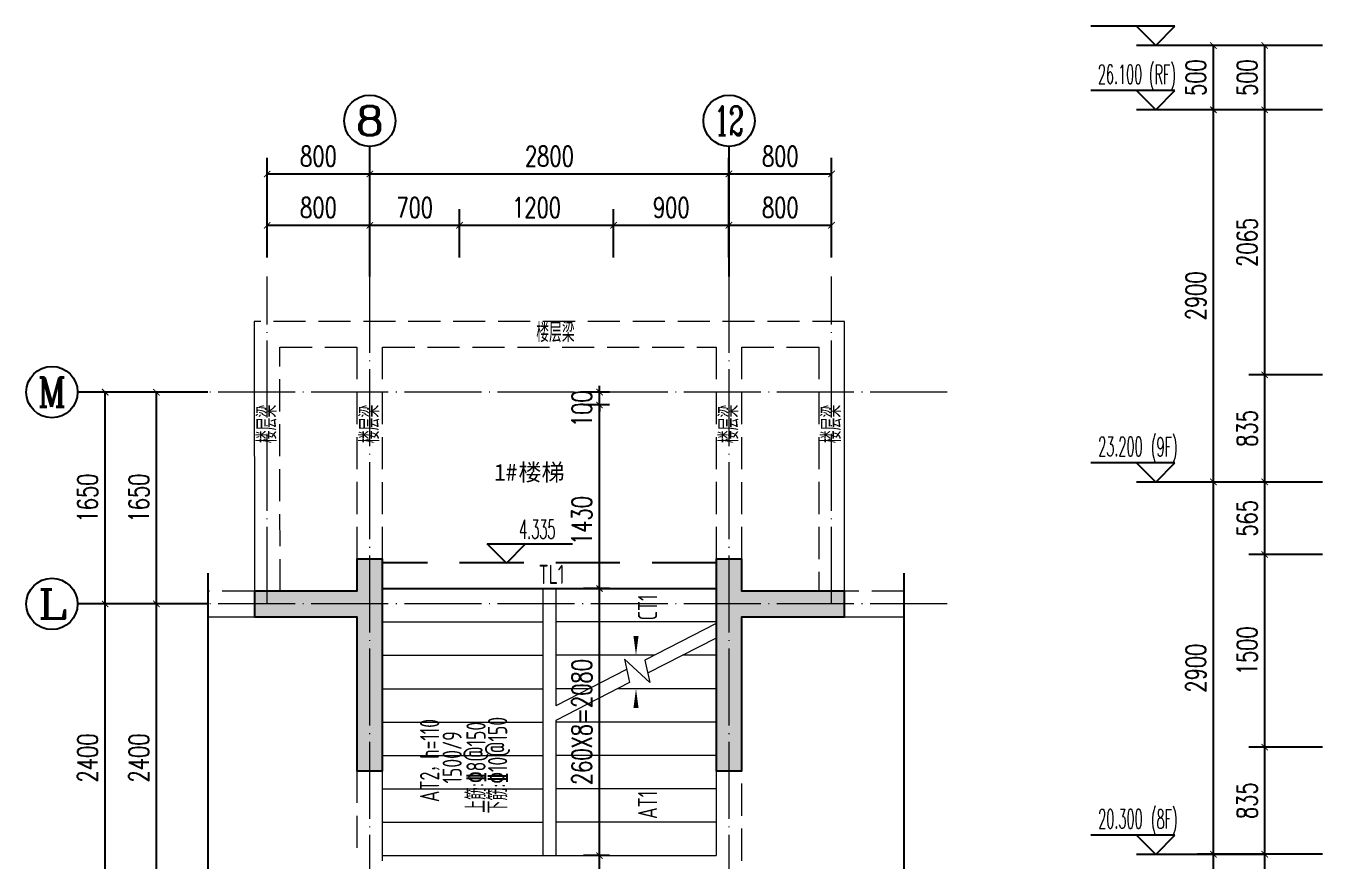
# Model space of a CAD drawing. Extents: x -655480 to 203344, y -294099 to 287156.
# Drawn here: x 39962 to 50215, y 177482 to 183982 of the extents above; entities that cross this region are included whole.
import ezdxf
from ezdxf.enums import TextEntityAlignment as Align

# ---------------------------------------------------------------- set-up
doc = ezdxf.new("R2010")
doc.units = 0
doc.header["$LTSCALE"] = 1000
for name, pattern in [('DASH', [0.35, 0.25, -0.1]), ('DASHED', [0.75, 0.5, -0.25]), ('DOTE', [2.42, 2, -0.2, 0.02, -0.2])]:
    doc.linetypes.add(name, pattern=pattern)
doc.layers.get('0').update_dxf_attribs({"linetype": 'CONTINUOUS'})
doc.layers.get('DEFPOINTS').update_dxf_attribs({"linetype": 'CONTINUOUS'})
for name, color, linetype in [('A-AXIS_TEXT', 7, 'CONTINUOUS'), ('AXIS', 3, 'CONTINUOUS'), ('DIM_ELEV', 3, 'CONTINUOUS'), ('DIM_SYMB', 3, 'CONTINUOUS'), ('PUB_DIM', 3, 'CONTINUOUS'), ('PUB_TEXT', 2, 'CONTINUOUS'), ('S-L主梁线', 4, 'DASH'), ('S-Q墙填充', 252, 'CONTINUOUS'), ('S-Q墙实线', 6, 'CONTINUOUS'), ('S-梁', 4, 'DASHED'), ('S-梁实线', 4, 'CONTINUOUS'), ('TEXT', 2, 'CONTINUOUS'), ('THIN', 7, 'CONTINUOUS'), ('尺寸标注', 86, 'CONTINUOUS')]:
    doc.layers.add(name, color=color, linetype=linetype)
for name, color, linetype, lineweight in [('AXIS_TEXT', 7, 'CONTINUOUS', 20), ('DOTE', 19, 'DOTE', 9), ('STAIR', 2, 'CONTINUOUS', 18)]:
    doc.layers.add(name, color=color, linetype=linetype, lineweight=lineweight)
doc.styles.add('_TCH_AXIS', font='COMPLEX', dxfattribs={"bigfont": 'GBCBIG'})
doc.styles.add('_TCH_DIM', font='SIMPLEX.shx', dxfattribs={"width": 0.7, "bigfont": 'GBCBIG.shx'})
doc.styles.add('_TCH_DIM_T3', font='SIMPLEX', dxfattribs={"width": 0.705882, "bigfont": 'GBCBIG'})
doc.styles.add('COMPLEX', font='COMPLEX')
doc.styles.add('TSSD_REIN', font='tssdeng.shx', dxfattribs={"width": 0.7, "height": 300, "bigfont": 'tssdchn.shx'})
doc.styles.add('黑体', font='simhei.ttf')
doc.dimstyles.new('_TCH_ARCH&&50', dxfattribs={"dimtxt": 157.5, "dimasz": 50, "dimexe": 125, "dimexo": 150, "dimgap": 58.75, "dimtad": 1, "dimdec": 0, "dimzin": 0, "dimdsep": 46, "dimtxsty": '_TCH_DIM_T3', "dimblk": 'ARCHTICK', "dimcen": 0.09, "dimclrt": 7, "dimazin": 0, "dimtfac": 1, "dimtdec": 0, "dimtix": 1, "dimtmove": 2, "dimatfit": 3, "dimldrblk": 'ARCHTICK', "dimfxl": 1, "dimtolj": 1, "dimtzin": 0, "dimarcsym": 0})

# ---------------------------------------------------------------- blocks, each defined once
blk = doc.blocks.new('_ArchTick')
at = {"color": 0, "linetype": 'ByBlock', "const_width": 0.15}
blk.add_lwpolyline([(-0.5, -0.5), (0.5, 0.5)], dxfattribs=at)
blk = doc.blocks.new('*D977')
at = {"layer": 'DEFPOINTS', "color": 0, "transparency": 16777216}
for p in [(49615, 177532), (50215, 177532), (50215, 176967)]:
    blk.add_point(p, dxfattribs=at)
at = {"layer": 'PUB_DIM', "color": 0, "lineweight": -2, "transparency": 16777216}
for p, q in [((50065, 177532), (49490, 177532)), ((49615, 176967), (49615, 177532)), ((50065, 176967), (49490, 176967))]:
    blk.add_line(p, q, dxfattribs=at)
at = {"layer": 'PUB_DIM', "color": 0, "lineweight": -2, "transparency": 16777216, "xscale": 50, "yscale": 50, "zscale": 50}
for p, rotation in [((49615, 177532), 90), ((49615, 176967), 270)]:
    blk.add_blockref('_ArchTick', p, dxfattribs=dict(at, rotation=rotation))
at = {"layer": 'PUB_DIM', "color": 7, "transparency": 16777216, "insert": (49478, 177249), "char_height": 157.5, "attachment_point": 5, "rotation": 90, "style": '_TCH_DIM_T3'}
blk.add_mtext('\\A1;565', dxfattribs=at)
blk = doc.blocks.new('*D978')
at = {"layer": 'DEFPOINTS', "color": 0, "transparency": 16777216}
for p in [(49615, 178367), (50215, 178367), (50215, 177532)]:
    blk.add_point(p, dxfattribs=at)
at = {"layer": 'PUB_DIM', "color": 0, "lineweight": -2, "transparency": 16777216}
for p, q in [((50065, 178367), (49490, 178367)), ((49615, 177532), (49615, 178367)), ((50065, 177532), (49490, 177532))]:
    blk.add_line(p, q, dxfattribs=at)
at = {"layer": 'PUB_DIM', "color": 0, "lineweight": -2, "transparency": 16777216, "xscale": 50, "yscale": 50, "zscale": 50}
for p, rotation in [((49615, 178367), 90), ((49615, 177532), 270)]:
    blk.add_blockref('_ArchTick', p, dxfattribs=dict(at, rotation=rotation))
at = {"layer": 'PUB_DIM', "color": 7, "transparency": 16777216, "insert": (49478, 177949), "char_height": 157.5, "attachment_point": 5, "rotation": 90, "style": '_TCH_DIM_T3'}
blk.add_mtext('\\A1;835', dxfattribs=at)
blk = doc.blocks.new('*D979')
at = {"layer": 'DEFPOINTS', "color": 0, "transparency": 16777216}
for p in [(49615, 179867), (50215, 179867), (50215, 178367)]:
    blk.add_point(p, dxfattribs=at)
at = {"layer": 'PUB_DIM', "color": 0, "lineweight": -2, "transparency": 16777216}
for p, q in [((50065, 179867), (49490, 179867)), ((49615, 178367), (49615, 179867)), ((50065, 178367), (49490, 178367))]:
    blk.add_line(p, q, dxfattribs=at)
at = {"layer": 'PUB_DIM', "color": 0, "lineweight": -2, "transparency": 16777216, "xscale": 50, "yscale": 50, "zscale": 50}
for p, rotation in [((49615, 179867), 90), ((49615, 178367), 270)]:
    blk.add_blockref('_ArchTick', p, dxfattribs=dict(at, rotation=rotation))
at = {"layer": 'PUB_DIM', "color": 7, "transparency": 16777216, "insert": (49478, 179117), "char_height": 157.5, "attachment_point": 5, "rotation": 90, "style": '_TCH_DIM_T3'}
blk.add_mtext('\\A1;1500', dxfattribs=at)
blk = doc.blocks.new('*D980')
at = {"layer": 'DEFPOINTS', "color": 0, "transparency": 16777216}
for p in [(49615, 180432), (50215, 180432), (50215, 179867)]:
    blk.add_point(p, dxfattribs=at)
at = {"layer": 'PUB_DIM', "color": 0, "lineweight": -2, "transparency": 16777216}
for p, q in [((50065, 180432), (49490, 180432)), ((49615, 179867), (49615, 180432)), ((50065, 179867), (49490, 179867))]:
    blk.add_line(p, q, dxfattribs=at)
at = {"layer": 'PUB_DIM', "color": 0, "lineweight": -2, "transparency": 16777216, "xscale": 50, "yscale": 50, "zscale": 50}
for p, rotation in [((49615, 180432), 90), ((49615, 179867), 270)]:
    blk.add_blockref('_ArchTick', p, dxfattribs=dict(at, rotation=rotation))
at = {"layer": 'PUB_DIM', "color": 7, "transparency": 16777216, "insert": (49478, 180149), "char_height": 157.5, "attachment_point": 5, "rotation": 90, "style": '_TCH_DIM_T3'}
blk.add_mtext('\\A1;565', dxfattribs=at)
blk = doc.blocks.new('*D981')
at = {"layer": 'DEFPOINTS', "color": 0, "transparency": 16777216}
for p in [(49615, 181267), (50215, 181267), (50215, 180432)]:
    blk.add_point(p, dxfattribs=at)
at = {"layer": 'PUB_DIM', "color": 0, "lineweight": -2, "transparency": 16777216}
for p, q in [((50065, 181267), (49490, 181267)), ((49615, 180432), (49615, 181267)), ((50065, 180432), (49490, 180432))]:
    blk.add_line(p, q, dxfattribs=at)
at = {"layer": 'PUB_DIM', "color": 0, "lineweight": -2, "transparency": 16777216, "xscale": 50, "yscale": 50, "zscale": 50}
for p, rotation in [((49615, 181267), 90), ((49615, 180432), 270)]:
    blk.add_blockref('_ArchTick', p, dxfattribs=dict(at, rotation=rotation))
at = {"layer": 'PUB_DIM', "color": 7, "transparency": 16777216, "insert": (49478, 180849), "char_height": 157.5, "attachment_point": 5, "rotation": 90, "style": '_TCH_DIM_T3'}
blk.add_mtext('\\A1;835', dxfattribs=at)
blk = doc.blocks.new('*D982')
at = {"layer": 'DEFPOINTS', "color": 0, "transparency": 16777216}
for p in [(49615, 183332), (50215, 183332), (50215, 181267)]:
    blk.add_point(p, dxfattribs=at)
at = {"layer": 'PUB_DIM', "color": 0, "lineweight": -2, "transparency": 16777216}
for p, q in [((50065, 183332), (49490, 183332)), ((49615, 181267), (49615, 183332)), ((50065, 181267), (49490, 181267))]:
    blk.add_line(p, q, dxfattribs=at)
at = {"layer": 'PUB_DIM', "color": 0, "lineweight": -2, "transparency": 16777216, "xscale": 50, "yscale": 50, "zscale": 50}
for p, rotation in [((49615, 183332), 90), ((49615, 181267), 270)]:
    blk.add_blockref('_ArchTick', p, dxfattribs=dict(at, rotation=rotation))
at = {"layer": 'PUB_DIM', "color": 7, "transparency": 16777216, "insert": (49478, 182299), "char_height": 157.5, "attachment_point": 5, "rotation": 90, "style": '_TCH_DIM_T3'}
blk.add_mtext('\\A1;2065', dxfattribs=at)
blk = doc.blocks.new('*D983')
at = {"layer": 'DEFPOINTS', "color": 0, "transparency": 16777216}
for p in [(49615, 183832), (50215, 183832), (50215, 183332)]:
    blk.add_point(p, dxfattribs=at)
at = {"layer": 'PUB_DIM', "color": 0, "lineweight": -2, "transparency": 16777216}
for p, q in [((50065, 183832), (49490, 183832)), ((49615, 183332), (49615, 183832)), ((50065, 183332), (49490, 183332))]:
    blk.add_line(p, q, dxfattribs=at)
at = {"layer": 'PUB_DIM', "color": 0, "lineweight": -2, "transparency": 16777216, "xscale": 50, "yscale": 50, "zscale": 50}
for p, rotation in [((49615, 183832), 90), ((49615, 183332), 270)]:
    blk.add_blockref('_ArchTick', p, dxfattribs=dict(at, rotation=rotation))
at = {"layer": 'PUB_DIM', "color": 7, "transparency": 16777216, "insert": (49478, 183582), "char_height": 157.5, "attachment_point": 5, "rotation": 90, "style": '_TCH_DIM_T3'}
blk.add_mtext('\\A1;500', dxfattribs=at)
blk = doc.blocks.new('*D984')
at = {"layer": 'DEFPOINTS', "color": 0, "transparency": 16777216}
for p in [(49215, 177532), (50215, 177532), (50215, 174632)]:
    blk.add_point(p, dxfattribs=at)
at = {"layer": 'PUB_DIM', "color": 0, "lineweight": -2, "transparency": 16777216}
for p, q in [((50065, 177532), (49090, 177532)), ((49215, 174632), (49215, 177532)), ((50065, 174632), (49090, 174632))]:
    blk.add_line(p, q, dxfattribs=at)
at = {"layer": 'PUB_DIM', "color": 0, "lineweight": -2, "transparency": 16777216, "xscale": 50, "yscale": 50, "zscale": 50}
for p, rotation in [((49215, 177532), 90), ((49215, 174632), 270)]:
    blk.add_blockref('_ArchTick', p, dxfattribs=dict(at, rotation=rotation))
at = {"layer": 'PUB_DIM', "color": 7, "transparency": 16777216, "insert": (49078, 176082), "char_height": 157.5, "attachment_point": 5, "rotation": 90, "style": '_TCH_DIM_T3'}
blk.add_mtext('\\A1;2900', dxfattribs=at)
blk = doc.blocks.new('*D985')
at = {"layer": 'DEFPOINTS', "color": 0, "transparency": 16777216}
for p in [(49215, 180432), (50215, 180432), (50215, 177532)]:
    blk.add_point(p, dxfattribs=at)
at = {"layer": 'PUB_DIM', "color": 0, "lineweight": -2, "transparency": 16777216}
for p, q in [((50065, 180432), (49090, 180432)), ((49215, 177532), (49215, 180432)), ((50065, 177532), (49090, 177532))]:
    blk.add_line(p, q, dxfattribs=at)
at = {"layer": 'PUB_DIM', "color": 0, "lineweight": -2, "transparency": 16777216, "xscale": 50, "yscale": 50, "zscale": 50}
for p, rotation in [((49215, 180432), 90), ((49215, 177532), 270)]:
    blk.add_blockref('_ArchTick', p, dxfattribs=dict(at, rotation=rotation))
at = {"layer": 'PUB_DIM', "color": 7, "transparency": 16777216, "insert": (49078, 178982), "char_height": 157.5, "attachment_point": 5, "rotation": 90, "style": '_TCH_DIM_T3'}
blk.add_mtext('\\A1;2900', dxfattribs=at)
blk = doc.blocks.new('*D986')
at = {"layer": 'DEFPOINTS', "color": 0, "transparency": 16777216}
for p in [(49215, 183332), (50215, 183332), (50215, 180432)]:
    blk.add_point(p, dxfattribs=at)
at = {"layer": 'PUB_DIM', "color": 0, "lineweight": -2, "transparency": 16777216}
for p, q in [((50065, 183332), (49090, 183332)), ((49215, 180432), (49215, 183332)), ((50065, 180432), (49090, 180432))]:
    blk.add_line(p, q, dxfattribs=at)
at = {"layer": 'PUB_DIM', "color": 0, "lineweight": -2, "transparency": 16777216, "xscale": 50, "yscale": 50, "zscale": 50}
for p, rotation in [((49215, 183332), 90), ((49215, 180432), 270)]:
    blk.add_blockref('_ArchTick', p, dxfattribs=dict(at, rotation=rotation))
at = {"layer": 'PUB_DIM', "color": 7, "transparency": 16777216, "insert": (49078, 181882), "char_height": 157.5, "attachment_point": 5, "rotation": 90, "style": '_TCH_DIM_T3'}
blk.add_mtext('\\A1;2900', dxfattribs=at)
blk = doc.blocks.new('*D987')
at = {"layer": 'DEFPOINTS', "color": 0, "transparency": 16777216}
for p in [(49215, 183832), (50215, 183832), (50215, 183332)]:
    blk.add_point(p, dxfattribs=at)
at = {"layer": 'PUB_DIM', "color": 0, "lineweight": -2, "transparency": 16777216}
for p, q in [((50065, 183832), (49090, 183832)), ((49215, 183332), (49215, 183832)), ((50065, 183332), (49090, 183332))]:
    blk.add_line(p, q, dxfattribs=at)
at = {"layer": 'PUB_DIM', "color": 0, "lineweight": -2, "transparency": 16777216, "xscale": 50, "yscale": 50, "zscale": 50}
for p, rotation in [((49215, 183832), 90), ((49215, 183332), 270)]:
    blk.add_blockref('_ArchTick', p, dxfattribs=dict(at, rotation=rotation))
at = {"layer": 'PUB_DIM', "color": 7, "transparency": 16777216, "insert": (49078, 183582), "char_height": 157.5, "attachment_point": 5, "rotation": 90, "style": '_TCH_DIM_T3'}
blk.add_mtext('\\A1;500', dxfattribs=at)
blk = doc.blocks.new('_AXISO')
blk.add_circle((0, 0), 0.5)
at = {"layer": 'A-AXIS_TEXT', "style": 'COMPLEX', "width": 1.041667}
blk.add_attdef('A', text='', height=0.56, dxfattribs=at).set_placement((-0.25, -0.28), (0.25, -0.28), align=Align.FIT)
blk = doc.blocks.new('*D3953')
at = {"layer": 'DEFPOINTS', "color": 0, "transparency": 16777216}
for p in [(42639, 182432), (41839, 182032), (42639, 182032)]:
    blk.add_point(p, dxfattribs=at)
at = {"layer": '尺寸标注', "color": 0, "lineweight": -2, "transparency": 16777216}
for p, q in [((41839, 182182), (41839, 182557)), ((42639, 182182), (42639, 182557)), ((41839, 182432), (42639, 182432))]:
    blk.add_line(p, q, dxfattribs=at)
at = {"layer": '尺寸标注', "color": 0, "lineweight": -2, "transparency": 16777216, "xscale": 50, "yscale": 50, "zscale": 50, "rotation": 180}
blk.add_blockref('_ArchTick', (41839, 182432), dxfattribs=at)
at = {"layer": '尺寸标注', "color": 0, "lineweight": -2, "transparency": 16777216, "xscale": 50, "yscale": 50, "zscale": 50}
blk.add_blockref('_ArchTick', (42639, 182432), dxfattribs=at)
at = {"layer": '尺寸标注', "color": 7, "transparency": 16777216, "insert": (42239, 182570), "char_height": 157.5, "attachment_point": 5, "style": '_TCH_DIM_T3'}
blk.add_mtext('\\A1;800', dxfattribs=at)
blk = doc.blocks.new('*D3954')
at = {"layer": 'DEFPOINTS', "color": 0, "transparency": 16777216}
for p in [(43339, 182432), (42639, 182032), (43339, 182032)]:
    blk.add_point(p, dxfattribs=at)
at = {"layer": '尺寸标注', "color": 0, "lineweight": -2, "transparency": 16777216}
for p, q in [((42639, 182182), (42639, 182557)), ((43339, 182182), (43339, 182557)), ((42639, 182432), (43339, 182432))]:
    blk.add_line(p, q, dxfattribs=at)
at = {"layer": '尺寸标注', "color": 0, "lineweight": -2, "transparency": 16777216, "xscale": 50, "yscale": 50, "zscale": 50, "rotation": 180}
blk.add_blockref('_ArchTick', (42639, 182432), dxfattribs=at)
at = {"layer": '尺寸标注', "color": 0, "lineweight": -2, "transparency": 16777216, "xscale": 50, "yscale": 50, "zscale": 50}
blk.add_blockref('_ArchTick', (43339, 182432), dxfattribs=at)
at = {"layer": '尺寸标注', "color": 7, "transparency": 16777216, "insert": (42989, 182570), "char_height": 157.5, "attachment_point": 5, "style": '_TCH_DIM_T3'}
blk.add_mtext('\\A1;700', dxfattribs=at)
blk = doc.blocks.new('*D3955')
at = {"layer": 'DEFPOINTS', "color": 0, "transparency": 16777216}
for p in [(44539, 182432), (43339, 182032), (44539, 182032)]:
    blk.add_point(p, dxfattribs=at)
at = {"layer": '尺寸标注', "color": 0, "lineweight": -2, "transparency": 16777216}
for p, q in [((43339, 182182), (43339, 182557)), ((44539, 182182), (44539, 182557)), ((43339, 182432), (44539, 182432))]:
    blk.add_line(p, q, dxfattribs=at)
at = {"layer": '尺寸标注', "color": 0, "lineweight": -2, "transparency": 16777216, "xscale": 50, "yscale": 50, "zscale": 50, "rotation": 180}
blk.add_blockref('_ArchTick', (43339, 182432), dxfattribs=at)
at = {"layer": '尺寸标注', "color": 0, "lineweight": -2, "transparency": 16777216, "xscale": 50, "yscale": 50, "zscale": 50}
blk.add_blockref('_ArchTick', (44539, 182432), dxfattribs=at)
at = {"layer": '尺寸标注', "color": 7, "transparency": 16777216, "insert": (43939, 182570), "char_height": 157.5, "attachment_point": 5, "style": '_TCH_DIM_T3'}
blk.add_mtext('\\A1;1200', dxfattribs=at)
blk = doc.blocks.new('*D3956')
at = {"layer": 'DEFPOINTS', "color": 0, "transparency": 16777216}
for p in [(45439, 182432), (44539, 182032), (45439, 182032)]:
    blk.add_point(p, dxfattribs=at)
at = {"layer": '尺寸标注', "color": 0, "lineweight": -2, "transparency": 16777216}
for p, q in [((44539, 182182), (44539, 182557)), ((45439, 182182), (45439, 182557)), ((44539, 182432), (45439, 182432))]:
    blk.add_line(p, q, dxfattribs=at)
at = {"layer": '尺寸标注', "color": 0, "lineweight": -2, "transparency": 16777216, "xscale": 50, "yscale": 50, "zscale": 50, "rotation": 180}
blk.add_blockref('_ArchTick', (44539, 182432), dxfattribs=at)
at = {"layer": '尺寸标注', "color": 0, "lineweight": -2, "transparency": 16777216, "xscale": 50, "yscale": 50, "zscale": 50}
blk.add_blockref('_ArchTick', (45439, 182432), dxfattribs=at)
at = {"layer": '尺寸标注', "color": 7, "transparency": 16777216, "insert": (44989, 182570), "char_height": 157.5, "attachment_point": 5, "style": '_TCH_DIM_T3'}
blk.add_mtext('\\A1;900', dxfattribs=at)
blk = doc.blocks.new('*D3957')
at = {"layer": 'DEFPOINTS', "color": 0, "transparency": 16777216}
for p in [(46239, 182432), (45439, 182032), (46239, 182032)]:
    blk.add_point(p, dxfattribs=at)
at = {"layer": '尺寸标注', "color": 0, "lineweight": -2, "transparency": 16777216}
for p, q in [((45439, 182182), (45439, 182557)), ((46239, 182182), (46239, 182557)), ((45439, 182432), (46239, 182432))]:
    blk.add_line(p, q, dxfattribs=at)
at = {"layer": '尺寸标注', "color": 0, "lineweight": -2, "transparency": 16777216, "xscale": 50, "yscale": 50, "zscale": 50, "rotation": 180}
blk.add_blockref('_ArchTick', (45439, 182432), dxfattribs=at)
at = {"layer": '尺寸标注', "color": 0, "lineweight": -2, "transparency": 16777216, "xscale": 50, "yscale": 50, "zscale": 50}
blk.add_blockref('_ArchTick', (46239, 182432), dxfattribs=at)
at = {"layer": '尺寸标注', "color": 7, "transparency": 16777216, "insert": (45839, 182570), "char_height": 157.5, "attachment_point": 5, "style": '_TCH_DIM_T3'}
blk.add_mtext('\\A1;800', dxfattribs=at)
blk = doc.blocks.new('*D3963')
at = {"layer": 'DEFPOINTS', "color": 0, "transparency": 16777216}
for p in [(44430, 181132), (44658, 181132), (44658, 181032)]:
    blk.add_point(p, dxfattribs=at)
at = {"layer": '尺寸标注', "color": 0, "lineweight": -2, "transparency": 16777216}
for p, q in [((44430, 181132), (44430, 181182)), ((44508, 181132), (44305, 181132)), ((44430, 181032), (44430, 181132)), ((44508, 181032), (44305, 181032)), ((44430, 181032), (44430, 180982))]:
    blk.add_line(p, q, dxfattribs=at)
at = {"layer": '尺寸标注', "color": 0, "lineweight": -2, "transparency": 16777216, "xscale": 50, "yscale": 50, "zscale": 50}
for p, rotation in [((44430, 181132), 270), ((44430, 181032), 90)]:
    blk.add_blockref('_ArchTick', p, dxfattribs=dict(at, rotation=rotation))
at = {"layer": '尺寸标注', "color": 7, "transparency": 16777216, "insert": (44292, 181003), "char_height": 157.5, "attachment_point": 5, "rotation": 90, "style": '_TCH_DIM_T3'}
blk.add_mtext('\\A1;100', dxfattribs=at)
blk = doc.blocks.new('*D3964')
at = {"layer": 'DEFPOINTS', "color": 0, "transparency": 16777216}
for p in [(44430, 181032), (44658, 181032), (44658, 179602)]:
    blk.add_point(p, dxfattribs=at)
at = {"layer": '尺寸标注', "color": 0, "lineweight": -2, "transparency": 16777216}
for p, q in [((44508, 181032), (44305, 181032)), ((44430, 179602), (44430, 181032)), ((44508, 179602), (44305, 179602))]:
    blk.add_line(p, q, dxfattribs=at)
at = {"layer": '尺寸标注', "color": 0, "lineweight": -2, "transparency": 16777216, "xscale": 50, "yscale": 50, "zscale": 50}
for p, rotation in [((44430, 181032), 90), ((44430, 179602), 270)]:
    blk.add_blockref('_ArchTick', p, dxfattribs=dict(at, rotation=rotation))
at = {"layer": '尺寸标注', "color": 7, "transparency": 16777216, "insert": (44292, 180132), "char_height": 157.5, "attachment_point": 5, "rotation": 90, "style": '_TCH_DIM_T3'}
blk.add_mtext('\\A1;1430', dxfattribs=at)
blk = doc.blocks.new('*D3965')
at = {"layer": 'DEFPOINTS', "color": 0, "transparency": 16777216}
for p in [(44430, 179602), (44658, 179602), (44658, 177522)]:
    blk.add_point(p, dxfattribs=at)
at = {"layer": '尺寸标注', "color": 0, "lineweight": -2, "transparency": 16777216}
for p, q in [((44508, 179602), (44305, 179602)), ((44430, 177522), (44430, 179602)), ((44508, 177522), (44305, 177522))]:
    blk.add_line(p, q, dxfattribs=at)
at = {"layer": '尺寸标注', "color": 0, "lineweight": -2, "transparency": 16777216, "xscale": 50, "yscale": 50, "zscale": 50}
for p, rotation in [((44430, 179602), 90), ((44430, 177522), 270)]:
    blk.add_blockref('_ArchTick', p, dxfattribs=dict(at, rotation=rotation))
at = {"layer": '尺寸标注', "color": 7, "transparency": 16777216, "insert": (44292, 178562), "char_height": 157.5, "attachment_point": 5, "rotation": 90, "style": '_TCH_DIM_T3'}
blk.add_mtext('\\A1;260X8=2080', dxfattribs=at)
blk = doc.blocks.new('*D3966')
at = {"layer": 'DEFPOINTS', "color": 0, "transparency": 16777216}
for p in [(44430, 177522), (44658, 177522), (44658, 175582)]:
    blk.add_point(p, dxfattribs=at)
at = {"layer": '尺寸标注', "color": 0, "lineweight": -2, "transparency": 16777216}
for p, q in [((44508, 177522), (44305, 177522)), ((44430, 175582), (44430, 177522)), ((44508, 175582), (44305, 175582))]:
    blk.add_line(p, q, dxfattribs=at)
at = {"layer": '尺寸标注', "color": 0, "lineweight": -2, "transparency": 16777216, "xscale": 50, "yscale": 50, "zscale": 50}
for p, rotation in [((44430, 177522), 90), ((44430, 175582), 270)]:
    blk.add_blockref('_ArchTick', p, dxfattribs=dict(at, rotation=rotation))
at = {"layer": '尺寸标注', "color": 7, "transparency": 16777216, "insert": (44292, 176455), "char_height": 157.5, "attachment_point": 5, "rotation": 90, "style": '_TCH_DIM_T3'}
blk.add_mtext('\\A1;1940', dxfattribs=at)
blk = doc.blocks.new('*D3968')
at = {"layer": 'DEFPOINTS', "color": 0, "transparency": 16777216}
for p in [(42639, 182832), (41839, 182032), (42639, 182032)]:
    blk.add_point(p, dxfattribs=at)
at = {"layer": 'PUB_DIM', "color": 0, "lineweight": -2, "transparency": 16777216}
for p, q in [((41839, 182182), (41839, 182957)), ((42639, 182182), (42639, 182957)), ((41839, 182832), (42639, 182832))]:
    blk.add_line(p, q, dxfattribs=at)
at = {"layer": 'PUB_DIM', "color": 0, "lineweight": -2, "transparency": 16777216, "xscale": 50, "yscale": 50, "zscale": 50, "rotation": 180}
blk.add_blockref('_ArchTick', (41839, 182832), dxfattribs=at)
at = {"layer": 'PUB_DIM', "color": 0, "lineweight": -2, "transparency": 16777216, "xscale": 50, "yscale": 50, "zscale": 50}
blk.add_blockref('_ArchTick', (42639, 182832), dxfattribs=at)
at = {"layer": 'PUB_DIM', "color": 7, "transparency": 16777216, "insert": (42239, 182970), "char_height": 157.5, "attachment_point": 5, "style": '_TCH_DIM_T3'}
blk.add_mtext('\\A1;800', dxfattribs=at)
blk = doc.blocks.new('*D3969')
at = {"layer": 'DEFPOINTS', "color": 0, "transparency": 16777216}
for p in [(45439, 182832), (42639, 182032), (45439, 182032)]:
    blk.add_point(p, dxfattribs=at)
at = {"layer": 'PUB_DIM', "color": 0, "lineweight": -2, "transparency": 16777216}
for p, q in [((42639, 182182), (42639, 182957)), ((45439, 182182), (45439, 182957)), ((42639, 182832), (45439, 182832))]:
    blk.add_line(p, q, dxfattribs=at)
at = {"layer": 'PUB_DIM', "color": 0, "lineweight": -2, "transparency": 16777216, "xscale": 50, "yscale": 50, "zscale": 50, "rotation": 180}
blk.add_blockref('_ArchTick', (42639, 182832), dxfattribs=at)
at = {"layer": 'PUB_DIM', "color": 0, "lineweight": -2, "transparency": 16777216, "xscale": 50, "yscale": 50, "zscale": 50}
blk.add_blockref('_ArchTick', (45439, 182832), dxfattribs=at)
at = {"layer": 'PUB_DIM', "color": 7, "transparency": 16777216, "insert": (44039, 182970), "char_height": 157.5, "attachment_point": 5, "style": '_TCH_DIM_T3'}
blk.add_mtext('\\A1;2800', dxfattribs=at)
blk = doc.blocks.new('*D3970')
at = {"layer": 'DEFPOINTS', "color": 0, "transparency": 16777216}
for p in [(46239, 182832), (45439, 182032), (46239, 182032)]:
    blk.add_point(p, dxfattribs=at)
at = {"layer": 'PUB_DIM', "color": 0, "lineweight": -2, "transparency": 16777216}
for p, q in [((45439, 182182), (45439, 182957)), ((46239, 182182), (46239, 182957)), ((45439, 182832), (46239, 182832))]:
    blk.add_line(p, q, dxfattribs=at)
at = {"layer": 'PUB_DIM', "color": 0, "lineweight": -2, "transparency": 16777216, "xscale": 50, "yscale": 50, "zscale": 50, "rotation": 180}
blk.add_blockref('_ArchTick', (45439, 182832), dxfattribs=at)
at = {"layer": 'PUB_DIM', "color": 0, "lineweight": -2, "transparency": 16777216, "xscale": 50, "yscale": 50, "zscale": 50}
blk.add_blockref('_ArchTick', (46239, 182832), dxfattribs=at)
at = {"layer": 'PUB_DIM', "color": 7, "transparency": 16777216, "insert": (45839, 182970), "char_height": 157.5, "attachment_point": 5, "style": '_TCH_DIM_T3'}
blk.add_mtext('\\A1;800', dxfattribs=at)
blk = doc.blocks.new('*D3972')
at = {"layer": 'DEFPOINTS', "color": 0, "transparency": 16777216}
for p in [(40976, 179482), (41376, 179482), (41376, 177082)]:
    blk.add_point(p, dxfattribs=at)
at = {"layer": '尺寸标注', "color": 0, "lineweight": -2, "transparency": 16777216}
for p, q in [((41226, 179482), (40851, 179482)), ((40976, 177082), (40976, 179482)), ((41226, 177082), (40851, 177082))]:
    blk.add_line(p, q, dxfattribs=at)
at = {"layer": '尺寸标注', "color": 0, "lineweight": -2, "transparency": 16777216, "xscale": 50, "yscale": 50, "zscale": 50}
for p, rotation in [((40976, 179482), 90), ((40976, 177082), 270)]:
    blk.add_blockref('_ArchTick', p, dxfattribs=dict(at, rotation=rotation))
at = {"layer": '尺寸标注', "color": 7, "transparency": 16777216, "insert": (40839, 178282), "char_height": 157.5, "attachment_point": 5, "rotation": 90, "style": '_TCH_DIM_T3'}
blk.add_mtext('\\A1;2400', dxfattribs=at)
blk = doc.blocks.new('*D3973')
at = {"layer": 'DEFPOINTS', "color": 0, "transparency": 16777216}
for p in [(40976, 181132), (41376, 181132), (41376, 179482)]:
    blk.add_point(p, dxfattribs=at)
at = {"layer": '尺寸标注', "color": 0, "lineweight": -2, "transparency": 16777216}
for p, q in [((41226, 181132), (40851, 181132)), ((40976, 179482), (40976, 181132)), ((41226, 179482), (40851, 179482))]:
    blk.add_line(p, q, dxfattribs=at)
at = {"layer": '尺寸标注', "color": 0, "lineweight": -2, "transparency": 16777216, "xscale": 50, "yscale": 50, "zscale": 50}
for p, rotation in [((40976, 181132), 90), ((40976, 179482), 270)]:
    blk.add_blockref('_ArchTick', p, dxfattribs=dict(at, rotation=rotation))
at = {"layer": '尺寸标注', "color": 7, "transparency": 16777216, "insert": (40839, 180307), "char_height": 157.5, "attachment_point": 5, "rotation": 90, "style": '_TCH_DIM_T3'}
blk.add_mtext('\\A1;1650', dxfattribs=at)
blk = doc.blocks.new('*D3975')
at = {"layer": 'DEFPOINTS', "color": 0, "transparency": 16777216}
for p in [(40576, 179482), (41376, 179482), (41376, 177082)]:
    blk.add_point(p, dxfattribs=at)
at = {"layer": 'PUB_DIM', "color": 0, "lineweight": -2, "transparency": 16777216}
for p, q in [((41226, 179482), (40451, 179482)), ((40576, 177082), (40576, 179482)), ((41226, 177082), (40451, 177082))]:
    blk.add_line(p, q, dxfattribs=at)
at = {"layer": 'PUB_DIM', "color": 0, "lineweight": -2, "transparency": 16777216, "xscale": 50, "yscale": 50, "zscale": 50}
for p, rotation in [((40576, 179482), 90), ((40576, 177082), 270)]:
    blk.add_blockref('_ArchTick', p, dxfattribs=dict(at, rotation=rotation))
at = {"layer": 'PUB_DIM', "color": 7, "transparency": 16777216, "insert": (40439, 178282), "char_height": 157.5, "attachment_point": 5, "rotation": 90, "style": '_TCH_DIM_T3'}
blk.add_mtext('\\A1;2400', dxfattribs=at)
blk = doc.blocks.new('*D3976')
at = {"layer": 'DEFPOINTS', "color": 0, "transparency": 16777216}
for p in [(40576, 181132), (41376, 181132), (41376, 179482)]:
    blk.add_point(p, dxfattribs=at)
at = {"layer": 'PUB_DIM', "color": 0, "lineweight": -2, "transparency": 16777216}
for p, q in [((41226, 181132), (40451, 181132)), ((40576, 179482), (40576, 181132)), ((41226, 179482), (40451, 179482))]:
    blk.add_line(p, q, dxfattribs=at)
at = {"layer": 'PUB_DIM', "color": 0, "lineweight": -2, "transparency": 16777216, "xscale": 50, "yscale": 50, "zscale": 50}
for p, rotation in [((40576, 181132), 90), ((40576, 179482), 270)]:
    blk.add_blockref('_ArchTick', p, dxfattribs=dict(at, rotation=rotation))
at = {"layer": 'PUB_DIM', "color": 7, "transparency": 16777216, "insert": (40439, 180307), "char_height": 157.5, "attachment_point": 5, "rotation": 90, "style": '_TCH_DIM_T3'}
blk.add_mtext('\\A1;1650', dxfattribs=at)

msp = doc.modelspace()

# ---------------------------------------------------------------- hatches: boundary and pattern name
at = {"layer": 'S-Q墙填充'}
h = msp.add_hatch(color=252, dxfattribs=at)
h.dxf.hatch_style = 1
h.paths.add_polyline_path([(42739.26, 179482.02), (42739.26, 179832.02), (42539.26, 179832.02), (42539.26, 179582.02), (41739.13, 179582.02), (41739.13, 179382.02), (42539.26, 179382.02), (42539.26, 178182.02), (42739.26, 178182.02)])
h = msp.add_hatch(color=252, dxfattribs=at)
h.dxf.hatch_style = 1
h.paths.add_polyline_path([(45339.26, 179482.02), (45339.26, 178182.02), (45539.26, 178182.02), (45539.26, 179382.02), (46338.87, 179382.02), (46338.86, 179582.02), (45539.26, 179582.02), (45539.26, 179832.02), (45339.26, 179832.02)])

# ---------------------------------------------------------------- linework, layer by layer
at = {"layer": 'AXIS'}
for p, q in [((42639.26, 182032.02), (42639.26, 183046.63)), ((45439.26, 182032.02), (45439.26, 183046.63)), ((41376.12, 181132.02), (40361.51, 181132.02)), ((41376.12, 179482.02), (40361.51, 179482.02))]:
    msp.add_line(p, q, dxfattribs=at)
at = {"layer": 'DIM_ELEV'}
for p, q in [((48915.13, 183981.67), (48259.13, 183981.67)), ((48765.13, 183831.67), (48615.13, 183981.67)), ((48765.13, 183831.67), (48915.13, 183981.67)), ((49615.13, 183831.67), (48615.13, 183831.67)), ((48915.13, 183481.66), (48259.13, 183481.66)), ((48765.13, 183331.66), (48615.13, 183481.66)), ((48765.13, 183331.66), (48915.13, 183481.66)), ((49615.13, 183331.66), (48615.13, 183331.66)), ((48915.13, 180581.66), (48259.13, 180581.66)), ((48765.13, 180431.66), (48615.13, 180581.66)), ((48765.13, 180431.66), (48915.13, 180581.66)), ((49615.13, 180431.66), (48615.13, 180431.66)), ((48915.13, 177681.66), (48259.13, 177681.66)), ((48765.13, 177531.66), (48615.13, 177681.66)), ((48765.13, 177531.66), (48915.13, 177681.66)), ((49615.13, 177531.66), (48615.13, 177531.66))]:
    msp.add_line(p, q, dxfattribs=at)
at = {"layer": 'DIM_ELEV', "color": 6}
for p, q in [((43703.46, 179800.56), (43553.46, 179950.56)), ((43553.46, 179950.56), (44218.38, 179950.56)), ((43703.46, 179800.56), (43853.46, 179950.56))]:
    msp.add_line(p, q, dxfattribs=at)
at = {"layer": 'DIM_SYMB'}
for points in [[(43364.26, 177392.02, 0, 0, 0), (43364.26, 180317.02, 0, 0, 0), (44714.26, 180317.02, 0, 0, 0), (44714.26, 179082.02, 0, 40, 0), (44714.26, 179232.02, 0, 0, 0)], [(44714.26, 177392.02, 0, 0, 0), (44714.26, 178822.02, 0, 40, 0), (44714.26, 178672.02, 0, 0, 0)]]:
    msp.add_lwpolyline(points, format="xyseb", dxfattribs=at)
at = {"layer": 'DOTE', "linetype": 'DOTE', "ltscale": 0.3}
for p, q in [((41839.26, 179482.02), (41839.26, 182032.02)), ((42639.26, 177082.29), (42639.26, 182032.02)), ((45439.26, 177082.29), (45439.26, 182032.02)), ((46239.26, 179482.02), (46239.26, 182032.02)), ((47139.26, 181132.02), (41376.12, 181132.02)), ((47139.26, 179482.02), (41376.12, 179482.02))]:
    msp.add_line(p, q, dxfattribs=at)
at = {"layer": 'S-L主梁线', "linetype": 'ByBlock', "lineweight": 18}
for p, q in [((41738.75, 181682.15), (41739.13, 179582.02)), ((46338.86, 179582.02), (46339.09, 181682.15)), ((41376.12, 179382.02), (41739.13, 179382.02)), ((46338.86, 179382.02), (46802.15, 179382.02))]:
    msp.add_line(p, q, dxfattribs=at)
at = {"layer": 'S-L主梁线', "linetype": 'DASH', "lineweight": 18}
for p, q in [((46339.09, 181682.15), (41738.75, 181682.15)), ((41938.79, 181482.06), (42539.26, 181482.14)), ((41939.12, 179582.02), (41938.9, 181482.06)), ((42539.2, 181482.14), (42539.26, 179832.02)), ((42739.26, 179832.02), (42739.2, 181482.15)), ((42739.26, 181482.15), (45338.59, 181482.15)), ((45338.59, 181482.15), (45339.22, 179832.02)), ((45539.26, 179832.02), (45538.42, 181482.15)), ((45538.59, 181482.15), (46139.07, 181482.15)), ((46138.85, 181482.15), (46138.88, 179582.02)), ((41739.13, 179582.02), (41376.12, 179582.02)), ((46802.15, 179582.02), (46338.86, 179582.02)), ((42539.26, 178182.02), (42539.26, 177482.29)), ((42739.26, 177482.29), (42739.26, 178182.02)), ((45339.26, 178182.02), (45339.26, 177482.29)), ((45539.26, 177482.29), (45539.26, 178182.02))]:
    msp.add_line(p, q, dxfattribs=at)
at = {"layer": 'S-Q墙实线'}
msp.add_lwpolyline([(42739.26, 179482.02), (42739.26, 179832.02), (42539.26, 179832.02), (42539.26, 179582.02), (41739.13, 179582.02), (41739.13, 179382.02), (42539.26, 179382.02), (42539.26, 178182.02), (42739.26, 178182.02), (42739.26, 179482.02)], dxfattribs=at)
msp.add_lwpolyline([(45339.26, 179482.02), (45339.26, 178182.02), (45539.26, 178182.02), (45539.26, 179382.02), (46338.87, 179382.02), (46338.86, 179582.02), (45539.26, 179582.02), (45539.26, 179832.02), (45339.26, 179832.02)], close=True, dxfattribs=at)
at = {"layer": 'S-梁'}
msp.add_line((45339.26, 179801.97), (42739.26, 179802.02), dxfattribs=at)
at = {"layer": 'S-梁实线'}
msp.add_line((42739.26, 179602.02), (45339.26, 179601.97), dxfattribs=at)
at = {"layer": 'STAIR'}
for p, q in [((42739.26, 177522.02), (42739.26, 179602.02)), ((42739.26, 179602.02), (43929.26, 179602.02)), ((42739.26, 179602.02), (45339.26, 179602.02)), ((43989.26, 177522.02), (43989.26, 179602.02)), ((44089.26, 179602.02), (44089.26, 178687.47)), ((45339.26, 179602.02), (44149.26, 179602.02)), ((45339.26, 179602.02), (45339.26, 179328.97)), ((42739.26, 179342.02), (43989.26, 179342.02)), ((45339.26, 179342.02), (44089.26, 179342.02)), ((45339.26, 179328.97), (44783.28, 179043.64)), ((45339.26, 179216.57), (44805.09, 178942.44)), ((45339.26, 179216.57), (45339.26, 177522.02)), ((42739.26, 179082.02), (43989.26, 179082.02)), ((44858.06, 179082.02), (44089.26, 179082.02)), ((44820.88, 178869.22), (44623.63, 179052.08)), ((44623.63, 179052.08), (44663, 178869.51)), ((44783.28, 179043.64), (44820.88, 178869.22)), ((45339.26, 179082.02), (45077.08, 179082.02)), ((44641.18, 178970.72), (44089.26, 178687.47)), ((44663, 178869.51), (44089.26, 178575.07)), ((42739.26, 178822.02), (43989.26, 178822.02)), ((44351.44, 178822.02), (44089.26, 178822.02)), ((45339.26, 178822.02), (44570.45, 178822.02)), ((42739.26, 178562.02), (43989.26, 178562.02)), ((44089.26, 178575.07), (44089.26, 177522.02)), ((45339.26, 178562.02), (44089.26, 178562.02)), ((42739.26, 178302.02), (43989.26, 178302.02)), ((45339.26, 178302.02), (44089.26, 178302.02)), ((42739.26, 178042.02), (43989.26, 178042.02)), ((45339.26, 178042.02), (44089.26, 178042.02)), ((42739.26, 177782.02), (43989.26, 177782.02)), ((45339.26, 177782.02), (44089.26, 177782.02)), ((42739.26, 177522.02), (45339.26, 177522.02))]:
    msp.add_line(p, q, dxfattribs=at)
at = {"layer": 'THIN'}
for points in [[(41376.12, 179722.02), (41376.12, 177223.58), (41486.12, 177188.58), (41266.12, 177128.58), (41376.12, 177093.58), (41376.12, 174595.14)], [(46802.15, 179722.02), (46802.15, 177223.58), (46912.15, 177188.58), (46692.15, 177128.58), (46802.15, 177093.58), (46802.15, 174595.14)]]:
    msp.add_lwpolyline(points, dxfattribs=at)

# ---------------------------------------------------------------- block references
at = {"layer": 'AXIS'}
ref = msp.add_blockref('_AXISO', (42639.26, 183246.63), dxfattribs=dict(at, xscale=400, yscale=400, zscale=400))
ref.add_attrib('A', '8', dxfattribs={"layer": 'AXIS_TEXT', "height": 226.27, "style": '_TCH_AXIS', "width": 1.5}).set_placement((42526.12, 183133.49), (42752.4, 183133.49), align=Align.FIT)
ref = msp.add_blockref('_AXISO', (45439.26, 183246.63), dxfattribs=dict(at, xscale=400, yscale=400, zscale=400))
ref.add_attrib('A', '12', dxfattribs={"layer": 'AXIS_TEXT', "height": 226.274, "style": '_TCH_AXIS', "width": 0.724138}).set_placement((45326.12, 183133.49), (45552.4, 183133.49), align=Align.FIT)
ref = msp.add_blockref('_AXISO', (40161.51, 181132.02), dxfattribs=dict(at, xscale=400, yscale=400, zscale=400))
ref.add_attrib('A', 'M', dxfattribs={"layer": 'AXIS_TEXT', "height": 226.27, "style": '_TCH_AXIS'}).set_placement((40048.37, 181018.88), (40274.64, 181018.88), align=Align.FIT)
ref = msp.add_blockref('_AXISO', (40161.51, 179482.02), dxfattribs=dict(at, xscale=400, yscale=400, zscale=400))
ref.add_attrib('A', 'L', dxfattribs={"layer": 'AXIS_TEXT', "height": 226.27, "style": '_TCH_AXIS', "width": 1.4}).set_placement((40048.37, 179368.88), (40274.64, 179368.88), align=Align.FIT)

# ---------------------------------------------------------------- texts
at = {"layer": 'PUB_TEXT', "style": '_TCH_DIM', "width": 0.494118}
for s, p in [('26.100', (48314.13, 183534.16)), ('(RF)', (48711.63, 183531.71)), ('23.200', (48316.93, 180634.16)), ('(9F)', (48727.73, 180631.71)), ('(8F)', (48727.73, 177731.71)), ('20.300', (48316.93, 177734.16))]:
    msp.add_text(s, height=148.75, dxfattribs=at).set_placement(p)
at = {"layer": 'PUB_TEXT', "color": 246, "style": '黑体'}
for s, p in [('1#', (43609.31, 180442.09)), ('楼梯', (43798.34, 180442.09))]:
    msp.add_text(s, height=131.435, dxfattribs=at).set_placement(p)
at = {"layer": 'PUB_TEXT', "color": 6, "style": '_TCH_DIM', "width": 0.494118}
msp.add_text('4.335', height=148.75, dxfattribs=at).set_placement((43802.77, 179989.8))
at = {"layer": 'TEXT', "color": 230, "style": 'TSSD_REIN', "width": 0.7}
for s, p in [('楼层梁', (44086.19, 181521.52)), ('TL1', (44055.26, 179637.64))]:
    msp.add_text(s, height=150, dxfattribs=at).set_placement(p, align=Align.CENTER)
for s, p in [('楼层梁', (41912.59, 180884.24)), ('楼层梁', (42712.59, 180884.24)), ('楼层梁', (45512.59, 180884.24)), ('楼层梁', (46312.59, 180884.28)), ('CT1', (44879.36, 179455.35)), ('AT2，h=110', (43180.49, 178262.07)), ('1500/9', (43356.16, 178286.81)), ('AT1', (44879.36, 177916.93))]:
    msp.add_text(s, height=150, rotation=90, dxfattribs=at).set_placement(p, align=Align.CENTER)
for s, p in [('上筋:%%1328@150', (43542.06, 177855.86, 0)), ('下筋:%%13210@150', (43710.22, 177850.96, 0))]:
    msp.add_text(s, height=150, rotation=90, dxfattribs=at).set_placement(p)

# ---------------------------------------------------------------- dimensions: what is measured, and where the dimension line sits
at = {"layer": 'PUB_DIM'}
for p1, p2, distance, picture, middle in [((50215.13, 183331.66), (50215.13, 183831.67), 1000, '*D987', (49077.63, 183581.67)), ((50215.13, 183331.66), (50215.13, 183831.67), 600, '*D983', (49477.63, 183581.67)), ((50215.13, 180431.66), (50215.13, 183331.66), 1000, '*D986', (49077.63, 181881.66)), ((50215.13, 181266.68), (50215.13, 183331.66), 600, '*D982', (49477.63, 182299.17)), ((41839.26, 182032.02), (42639.26, 182032.02), 800, '*D3968', (42239.26, 182969.52)), ((42639.26, 182032.02), (45439.26, 182032.02), 800, '*D3969', (44039.26, 182969.52)), ((45439.26, 182032.02), (46239.26, 182032.02), 800, '*D3970', (45839.26, 182969.52)), ((50215.13, 180431.66), (50215.13, 181266.68), 600, '*D981', (49477.63, 180849.17)), ((41376.12, 179482.02), (41376.12, 181132.02), 800, '*D3976', (40438.62, 180307.02)), ((50215.13, 177531.66), (50215.13, 180431.66), 1000, '*D985', (49077.63, 178981.66)), ((50215.13, 179866.7), (50215.13, 180431.66), 600, '*D980', (49477.63, 180149.18)), ((50215.13, 178366.7), (50215.13, 179866.7), 600, '*D979', (49477.63, 179116.7)), ((41376.12, 177082.29), (41376.12, 179482.02), 800, '*D3975', (40438.62, 178282.15)), ((50215.13, 177531.66), (50215.13, 178366.7), 600, '*D978', (49477.63, 177949.18)), ((50215.13, 174631.66), (50215.13, 177531.66), 1000, '*D984', (49077.63, 176081.66)), ((50215.13, 176966.7), (50215.13, 177531.66), 600, '*D977', (49477.63, 177249.18))]:
    dim = msp.add_aligned_dim(p1=p1, p2=p2, distance=distance, dimstyle='_TCH_ARCH&&50', dxfattribs=at)
    dim.commit()
    dim.dimension.update_dxf_attribs({"geometry": picture, "text_midpoint": middle})
at = {"layer": '尺寸标注', "color": 106}
for p1, p2, picture, middle in [((41839.26, 182032.02), (42639.26, 182032.02), '*D3953', (42239.26, 182569.52)), ((42639.26, 182032.02), (43339.26, 182032.02), '*D3954', (42989.26, 182569.52)), ((43339.26, 182032.02), (44539.26, 182032.02), '*D3955', (43939.26, 182569.52)), ((44539.26, 182032.02), (45439.26, 182032.02), '*D3956', (44989.26, 182569.52)), ((45439.26, 182032.02), (46239.26, 182032.02), '*D3957', (45839.26, 182569.52)), ((41376.12, 179482.02), (41376.12, 181132.02), '*D3973', (40838.62, 180307.02)), ((41376.12, 177082.29), (41376.12, 179482.02), '*D3972', (40838.62, 178282.15))]:
    dim = msp.add_aligned_dim(p1=p1, p2=p2, distance=400, dimstyle='_TCH_ARCH&&50', dxfattribs=at)
    dim.commit()
    dim.dimension.update_dxf_attribs({"geometry": picture, "text_midpoint": middle})
for base, p1, p2, picture, middle in [((44429.71, 181132.02), (44658.22, 181032.02), (44658.22, 181132.02), '*D3963', (44292.21, 181003.1)), ((44429.71, 181032.02), (44658.22, 179602.02), (44658.22, 181032.02), '*D3964', (44292.21, 180131.84)), ((44429.71, 177522.02), (44658.22, 175582.02), (44658.22, 177522.02), '*D3966', (44292.21, 176455.21))]:
    dim = msp.add_linear_dim(base=base, p1=p1, p2=p2, angle=90, dimstyle='_TCH_ARCH&&50', dxfattribs=at)
    dim.commit()
    dim.dimension.update_dxf_attribs({"geometry": picture, "text_midpoint": middle, "dimtype": 161})
dim = msp.add_aligned_dim(p1=(44658.22, 177522.02), p2=(44658.22, 179602.02), distance=228.51, text='260X8=2080', dimstyle='_TCH_ARCH&&50', dxfattribs=at)
dim.commit()
dim.dimension.update_dxf_attribs({"geometry": '*D3965', "text_midpoint": (44292.21, 178562.02)})

doc.saveas('drawing.dxf')
